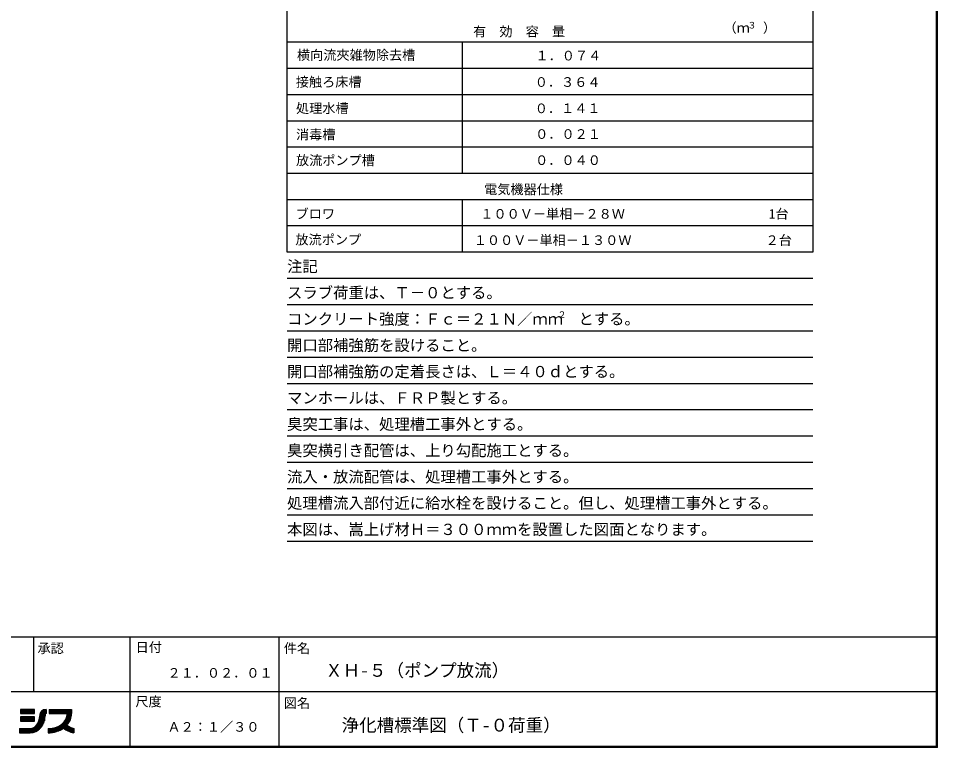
# Model space of a CAD drawing. Units: millimetres, scale not verified. Extents: x -8093 to 8093, y -5792 to 5792.
# Drawn here: x 1799 to 8093, y -5792 to -802 of the extents above; entities that cross this region are included whole.
import ezdxf
from ezdxf.enums import TextEntityAlignment as Align

# ---------------------------------------------------------------- set-up
doc = ezdxf.new("R2010")
doc.units = ezdxf.units.MM
doc.header["$LTSCALE"] = 30
doc.layers.add('0-0_Axis_waku', color=7, linetype='Continuous', lineweight=25)
doc.layers.add('0-1_00クル-フ-0躯体', color=3, linetype='Continuous', lineweight=25)
doc.styles.add('ＭＳ ゴシック', font='')
doc.styles.get('ＭＳ ゴシック').set_extended_font_data('MS Gothic')

msp = doc.modelspace()

# ---------------------------------------------------------------- linework, layer by layer
at = {"layer": '0-0_Axis_waku'}
for p, q in [((8092.2, -5791.2), (8092.2, 5791.2)), ((8092.8, -5791.8), (8092.8, 5791.8)), ((8093.4, -5792.4), (8093.4, 5792.4)), ((8085, -5784), (8085, 5784)), ((8085.6, -5784.6), (8085.6, 5784.6)), ((8086.2, -5785.2), (8086.2, 5785.2)), ((8086.8, -5785.8), (8086.8, 5785.8)), ((8087.4, -5786.4), (8087.4, 5786.4)), ((8088, -5787), (8088, 5787)), ((8088.6, -5787.6), (8088.6, 5787.6)), ((8089.2, -5788.2), (8089.2, 5788.2)), ((8089.8, -5788.8), (8089.8, 5788.8)), ((8090.4, -5789.4), (8090.4, 5789.4)), ((8091, -5790), (8091, 5790)), ((8091.6, -5790.6), (8091.6, 5790.6)), ((-8085, -5034), (8085, -5034)), ((1904.99, -5409), (1904.99, -5034)), ((2564.99, -5784), (2564.99, -5034)), ((3585, -5784), (3585, -5034)), ((-75.01, -5409), (8085, -5409)), ((1813.76, -5533.08), (1908.53, -5533.08)), ((1814.98, -5559.98), (1814.98, -5530.82)), ((1820.98, -5559.98), (1820.98, -5530.82)), ((1826.98, -5559.98), (1826.98, -5530.82)), ((1832.99, -5559.98), (1832.99, -5530.82)), ((1838.99, -5559.98), (1838.99, -5530.82)), ((1844.99, -5559.98), (1844.99, -5530.82)), ((1850.99, -5559.98), (1850.99, -5530.82)), ((1856.99, -5559.98), (1856.99, -5530.82)), ((1862.99, -5559.98), (1862.99, -5530.82)), ((1868.99, -5559.98), (1868.99, -5530.82)), ((1874.99, -5559.98), (1874.99, -5530.82)), ((1880.99, -5559.98), (1880.99, -5530.82)), ((1886.99, -5559.98), (1886.99, -5530.82)), ((1892.99, -5559.98), (1892.99, -5530.82)), ((1898.99, -5559.98), (1898.99, -5530.82)), ((1904.99, -5559.98), (1904.99, -5530.82)), ((1965, -5537.81), (1965, -5638.02)), ((1971, -5534.57), (1971, -5625.92)), ((1974.84, -5533.08), (1988.72, -5533.08)), ((1977, -5532.42), (1977, -5608.55)), ((1983, -5531.19), (1983, -5565.52)), ((1988.72, -5530.82), (1988.72, -5559.98)), ((2010.59, -5530.82), (2010.59, -5559.98)), ((2010.59, -5533.08), (2163.68, -5533.08)), ((2012.98, -5559.98), (2012.98, -5530.82)), ((2018.98, -5559.98), (2018.98, -5530.82)), ((2024.98, -5559.98), (2024.98, -5530.82)), ((2030.98, -5559.98), (2030.98, -5530.82)), ((2036.98, -5559.98), (2036.98, -5530.82)), ((2042.98, -5559.98), (2042.98, -5530.82)), ((2048.98, -5559.98), (2048.98, -5530.82)), ((2054.98, -5559.98), (2054.98, -5530.82)), ((2060.98, -5559.98), (2060.98, -5530.82)), ((2066.98, -5559.98), (2066.98, -5530.82)), ((2072.98, -5559.98), (2072.98, -5530.82)), ((2078.98, -5559.98), (2078.98, -5530.82)), ((2084.98, -5559.98), (2084.98, -5530.82)), ((2090.98, -5559.98), (2090.98, -5530.82)), ((2096.99, -5559.98), (2096.99, -5530.82)), ((2102.99, -5559.98), (2102.99, -5530.82)), ((2108.99, -5559.98), (2108.99, -5530.82)), ((2114.99, -5559.98), (2114.99, -5530.82)), ((2120.99, -5559.98), (2120.99, -5530.82)), ((2126.99, -5559.98), (2126.99, -5530.82)), ((2132.99, -5559.98), (2132.99, -5530.82)), ((2138.99, -5629.92), (2138.99, -5530.82)), ((2144.99, -5621.45), (2144.99, -5530.82)), ((2150.99, -5611.13), (2150.99, -5530.82)), ((2156.99, -5597.48), (2156.99, -5530.82)), ((1813.76, -5539.08), (1908.53, -5539.08)), ((1813.76, -5545.08), (1908.53, -5545.08)), ((1813.76, -5551.08), (1908.53, -5551.08)), ((1813.76, -5557.08), (1908.53, -5557.08)), ((1813.76, -5587.08), (1908.53, -5587.08)), ((1813.76, -5593.08), (1908.53, -5593.08)), ((1813.76, -5599.08), (1908.53, -5599.08)), ((1814.98, -5611.01), (1814.98, -5581.85)), ((1820.98, -5611.01), (1820.98, -5581.85)), ((1826.98, -5611.01), (1826.98, -5581.85)), ((1832.99, -5611.01), (1832.99, -5581.85)), ((1838.99, -5611.01), (1838.99, -5581.85)), ((1844.99, -5611.01), (1844.99, -5581.85)), ((1850.99, -5611.01), (1850.99, -5581.85)), ((1856.99, -5611.01), (1856.99, -5581.85)), ((1862.99, -5611.01), (1862.99, -5581.85)), ((1868.99, -5611.01), (1868.99, -5581.85)), ((1874.99, -5611.01), (1874.99, -5581.85)), ((1880.99, -5611.01), (1880.99, -5581.85)), ((1886.99, -5611.01), (1886.99, -5581.85)), ((1892.99, -5611.01), (1892.99, -5581.85)), ((1898.99, -5611.01), (1898.99, -5581.85)), ((1904.99, -5611.01), (1904.99, -5581.85)), ((1942.35, -5599.08), (1979.15, -5599.08)), ((1943.49, -5593.08), (1980.14, -5593.08)), ((1944.3, -5587.08), (1980.84, -5587.08)), ((1944.8, -5581.08), (1981.27, -5581.08)), ((1944.98, -5575.08), (1981.43, -5575.08)), ((1945.32, -5569.08), (1981.97, -5569.08)), ((1946.51, -5563.08), (1984.23, -5563.08)), ((1947, -5561.43), (1947, -5661.91)), ((1948.63, -5557.08), (1988.72, -5557.08)), ((1951.82, -5551.08), (1988.72, -5551.08)), ((1953, -5549.94), (1953, -5655.33)), ((1956.41, -5545.08), (1988.72, -5545.08)), ((1959, -5542.47), (1959, -5647.52)), ((1963.14, -5539.08), (1988.72, -5539.08)), ((2010.59, -5539.08), (2163.68, -5539.08)), ((2010.59, -5545.08), (2163.68, -5545.08)), ((2010.59, -5551.08), (2163.68, -5551.08)), ((2010.59, -5557.08), (2163.64, -5557.08)), ((2010.59, -5559.98), (2134.52, -5559.98)), ((2124.51, -5599.08), (2156.39, -5599.08)), ((2126.99, -5671.55), (2126.99, -5594.06)), ((2127.43, -5593.08), (2158.49, -5593.08)), ((2129.81, -5587.08), (2160.22, -5587.08)), ((2131.69, -5581.08), (2161.59, -5581.08)), ((2132.99, -5674.86), (2132.99, -5575.53)), ((2133.07, -5575.08), (2162.61, -5575.08)), ((2134, -5569.08), (2163.3, -5569.08)), ((2134.46, -5563.08), (2163.64, -5563.08)), ((1806.47, -5662.04), (1806.47, -5691.2)), ((1806.47, -5662.04), (1879.37, -5662.04)), ((1808.98, -5662.04), (1808.98, -5691.2)), ((1813.76, -5605.08), (1908.53, -5605.08)), ((1814.98, -5662.04), (1814.98, -5691.2)), ((1820.98, -5662.04), (1820.98, -5691.2)), ((1826.98, -5662.04), (1826.98, -5691.2)), ((1832.99, -5662.04), (1832.99, -5691.2)), ((1838.99, -5662.04), (1838.99, -5691.2)), ((1844.99, -5662.04), (1844.99, -5691.2)), ((1850.99, -5662.04), (1850.99, -5691.2)), ((1856.99, -5662.04), (1856.99, -5691.2)), ((1862.99, -5662.04), (1862.99, -5691.2)), ((1868.99, -5662.04), (1868.99, -5691.2)), ((1874.99, -5662.04), (1874.99, -5691.2)), ((1880.99, -5662.04), (1880.99, -5691.2)), ((1886.99, -5662.04), (1886.99, -5691.2)), ((1892.99, -5660.13), (1892.99, -5690.15)), ((1896.29, -5659.08), (1949.7, -5659.08)), ((1898.99, -5658.03), (1898.99, -5689.02)), ((1904.99, -5655.09), (1904.99, -5687.46)), ((1908.29, -5653.08), (1954.84, -5653.08)), ((1910.99, -5651.2), (1910.99, -5685.46)), ((1916.06, -5647.08), (1959.3, -5647.08)), ((1916.99, -5646.22), (1916.99, -5682.98)), ((1921.98, -5641.08), (1963.21, -5641.08)), ((1922.99, -5639.9), (1922.99, -5680)), ((1926.74, -5635.08), (1966.62, -5635.08)), ((1928.99, -5631.78), (1928.99, -5676.48)), ((1930.68, -5629.08), (1969.59, -5629.08)), ((1933.66, -5623.08), (1972.57, -5623.08)), ((1935, -5620.94), (1935, -5672.35)), ((1936.63, -5617.08), (1974.41, -5617.08)), ((1939.61, -5611.08), (1976.3, -5611.08)), ((1941, -5604.57), (1941, -5667.53)), ((1942.58, -5605.08), (1977.87, -5605.08)), ((2003.3, -5662.03), (2003.3, -5691.18)), ((2006.97, -5691.15), (2006.97, -5661.99)), ((2012.98, -5690.94), (2012.98, -5661.75)), ((2018.98, -5690.55), (2018.98, -5661.3)), ((2024.98, -5689.98), (2024.98, -5660.62)), ((2030.98, -5689.21), (2030.98, -5659.73)), ((2034.61, -5659.08), (2170.55, -5659.08)), ((2036.98, -5688.26), (2036.98, -5658.61)), ((2042.98, -5687.1), (2042.98, -5657.25)), ((2048.98, -5685.75), (2048.98, -5655.64)), ((2054.98, -5684.18), (2054.98, -5653.78)), ((2057.03, -5653.08), (2154.6, -5653.08)), ((2060.98, -5682.4), (2060.98, -5651.64)), ((2066.98, -5680.4), (2066.98, -5649.2)), ((2071.67, -5647.08), (2142.63, -5647.08)), ((2072.98, -5678.15), (2072.98, -5646.45)), ((2078.98, -5675.66), (2078.98, -5643.34)), ((2082.94, -5641.08), (2132.96, -5641.08)), ((2084.98, -5672.89), (2084.98, -5639.84)), ((2090.98, -5669.84), (2090.98, -5635.9)), ((2092.14, -5635.08), (2134.81, -5635.08)), ((2096.99, -5666.47), (2096.99, -5631.43)), ((2099.86, -5629.08), (2139.64, -5629.08)), ((2102.99, -5662.76), (2102.99, -5626.34)), ((2106.43, -5623.08), (2143.92, -5623.08)), ((2108.99, -5659.44), (2108.99, -5620.46)), ((2112.06, -5617.08), (2147.7, -5617.08)), ((2114.99, -5663.89), (2114.99, -5613.55)), ((2116.88, -5611.08), (2151.02, -5611.08)), ((2120.99, -5667.91), (2120.99, -5605.11)), ((2121.01, -5605.08), (2153.91, -5605.08)), ((2138.99, -5677.86), (2138.99, -5644.96)), ((2150.99, -5683.08), (2150.99, -5651.42)), ((2156.99, -5683.08), (2156.99, -5654.11)), ((2162.99, -5683.08), (2162.99, -5656.49)), ((2168.99, -5683.08), (2168.99, -5658.58)), ((2174.99, -5683.08), (2174.99, -5660.4)), ((2178.26, -5661.28), (2178.26, -5691.2)), ((1806.47, -5665.08), (1943.73, -5665.08)), ((1806.47, -5671.08), (1936.67, -5671.08)), ((1806.47, -5677.08), (1928.04, -5677.08)), ((1806.47, -5683.08), (1916.78, -5683.08)), ((1806.47, -5689.08), (1898.73, -5689.08)), ((1806.47, -5691.2), (1879.37, -5691.2)), ((2003.3, -5665.08), (2099.31, -5665.08)), ((2003.3, -5671.08), (2088.62, -5671.08)), ((2003.3, -5677.08), (2075.64, -5677.08)), ((2003.3, -5683.08), (2058.79, -5683.08)), ((2003.3, -5689.08), (2031.91, -5689.08)), ((2116.71, -5665.08), (2178.26, -5665.08)), ((2126.17, -5671.08), (2178.26, -5671.08)), ((2137.37, -5677.08), (2178.26, -5677.08)), ((2151.14, -5683.08), (2178.26, -5683.08)), ((2169.55, -5689.08), (2178.26, -5689.08)), ((8091.6, -5790.6), (-8091.6, -5790.6)), ((8091, -5790), (-8091, -5790)), ((8090.4, -5789.4), (-8090.4, -5789.4)), ((8089.8, -5788.8), (-8089.8, -5788.8)), ((8089.2, -5788.2), (-8089.2, -5788.2)), ((8088.6, -5787.6), (-8088.6, -5787.6)), ((8088, -5787), (-8088, -5787)), ((8087.4, -5786.4), (-8087.4, -5786.4)), ((8086.8, -5785.8), (-8086.8, -5785.8)), ((8086.2, -5785.2), (-8086.2, -5785.2)), ((8085.6, -5784.6), (-8085.6, -5784.6)), ((-8085, -5784), (8085, -5784)), ((8093.4, -5792.4), (-8093.4, -5792.4)), ((8092.8, -5791.8), (-8092.8, -5791.8)), ((8092.2, -5791.2), (-8092.2, -5791.2))]:
    msp.add_line(p, q, dxfattribs=at)
for points in [[(1813.76, -5530.82), (1813.76, -5559.98), (1908.53, -5559.98), (1908.53, -5530.82)], [(1813.76, -5581.85), (1813.76, -5611.01), (1908.53, -5611.01), (1908.53, -5581.85)]]:
    msp.add_lwpolyline(points, close=True, dxfattribs=at)
msp.add_lwpolyline([(2010.59, -5530.82), (2163.68, -5530.82), (2163.68, -5559.98)], dxfattribs=at)
msp.add_arc((1988.72, -5574.56), 43.74, 90, 180, dxfattribs=at)
for centre, major_axis, ratio, start_param, end_param in [((1879.37, -5574.56), (0, 87.48), 0.75, 3.1415927, 4.712389), ((1879.37, -5574.56), (0, 116.64), 0.875, 3.1415927, 4.712389), ((1988.72, -5574.56), (0, 14.58), 0.5, 6.2831853, 7.8539816), ((2003.3, -5559.98), (131.22, 0), 0.7777, 4.712389, 6.2831853), ((2003.3, -5559.98), (160.38, 0), 0.8181, 5.6313905, 6.2831853), ((2003.3, -5559.98), (160.38, 0), 0.8181, 4.712389, 5.4275455), ((2219.57, -5564.42), (-160.38, 0), 0.8181, 0.8054432, 1.3102396), ((2219.57, -5564.42), (-131.22, 0), 0.7777, 0.827744, 1.2504796)]:
    msp.add_ellipse(centre, major_axis=major_axis, ratio=ratio, start_param=start_param, end_param=end_param, dxfattribs=at)
at = {"layer": '0-1_00クル-フ-0躯体'}
for p, q in [((7238.95, 1558.24), (7238.95, -2401.76)), ((3638.94, -961.76), (7238.94, -961.76)), ((4838.94, -961.76), (4838.94, -1861.76)), ((3638.94, -1141.76), (7238.94, -1141.76)), ((3638.94, -1321.76), (7238.94, -1321.76)), ((3638.94, -1501.76), (7238.94, -1501.76)), ((3638.94, -1681.76), (7238.94, -1681.76)), ((3638.93, -1861.76), (7238.93, -1861.76)), ((3638.95, -2041.76), (7238.95, -2041.76)), ((4838.95, -2041.76), (4838.95, -2401.76)), ((7238.95, -2221.76), (3638.95, -2221.76)), ((7238.95, -2581.76), (3638.95, -2581.76)), ((7238.95, -2761.77), (3638.95, -2761.77)), ((7238.95, -2941.77), (3638.95, -2941.77)), ((7238.95, -3121.77), (3638.95, -3121.77)), ((7238.95, -3301.77), (3638.95, -3301.77)), ((7238.95, -3481.77), (3638.95, -3481.77)), ((7238.95, -3661.77), (3638.95, -3661.77)), ((7238.95, -3841.77), (3638.95, -3841.77)), ((7238.95, -4021.77), (3638.95, -4021.77)), ((7238.95, -4201.77), (3638.95, -4201.77)), ((7238.95, -4381.78), (3638.95, -4381.78))]:
    msp.add_line(p, q, dxfattribs=at)
msp.add_lwpolyline([(7238.95, -2401.76), (3638.95, -2401.76), (3638.95, 1558.24)], dxfattribs=at)

# ---------------------------------------------------------------- texts
at = {"layer": '0-0_Axis_waku', "style": 'ＭＳ ゴシック'}
for s, height, p in [('承認', 65.98, (1930.21, -5165.38)), ('日付', 65.98, (2601.79, -5157.94)), ('件名', 65.98, (3616.47, -5165.38)), ('ＸＨ-５（ポンプ放流）', 87.98, (3900, -5334)), ('２１．０２．０１', 65.98, (2819.99, -5334)), ('尺度', 65.98, (2600.31, -5529.85)), ('図名', 65.98, (3616.47, -5540.38)), ('浄化槽標準図（Ｔ-０荷重）', 87.98, (4012.33, -5709)), ('Ａ２：１／３０', 65.98, (2819.99, -5703.49))]:
    msp.add_text(s, height=height, dxfattribs=at).set_placement(p, align=Align.BOTTOM_LEFT)
at = {"layer": '0-1_00クル-フ-0躯体', "color": 4, "style": 'ＭＳ ゴシック'}
for s, height, p in [('有\u3000効\u3000容\u3000量', 65.98, (4912.74, -944.36)), ('（ｍ\u3000）', 65.98, (6627.38, -918.59)), ('３', 43.99, (6791.54, -884.16)), ('横向流夾雑物除去槽', 65.98, (3706.86, -1105.06)), ('１．０７４', 65.98, (5339.88, -1109.36)), ('接触ろ床槽', 65.98, (3698.94, -1289.37)), ('０．３６４', 65.98, (5335.02, -1290.09)), ('処理水槽', 65.98, (3700.14, -1469.37)), ('０．１４１', 65.98, (5335.02, -1470.09)), ('消毒槽', 65.98, (3700.14, -1649.37)), ('０．０２１', 65.98, (5337.78, -1646.03)), ('放流ポンプ槽', 65.98, (3700.1, -1825.92)), ('\u3000０．０４０', 65.98, (5247.5, -1824.86)), ('電気機器仕様', 65.98, (4988.35, -2024.36)), ('ブロワ', 65.98, (3697.15, -2192.36)), ('１００Ｖ－単相－２８Ｗ', 65.98, (4962.25, -2192.36)), ('1台', 65.98, (6938.05, -2192.36)), ('放流ポンプ', 65.98, (3696.33, -2368.56)), ('１００Ｖ－単相－１３０Ｗ', 65.98, (4917.25, -2372.36)), ('２台', 65.98, (6915.55, -2372.36)), ('注記', 76.98, (3638.95, -2560.57)), ('スラブ荷重は、Ｔ－０とする。', 76.98, (3638.95, -2740.57)), ('コンクリート強度：Ｆｃ＝２１Ｎ／ｍｍ\u3000とする。', 76.98, (3638.95, -2920.57)), ('２', 43.99, (5491.11, -2864.82)), ('開口部補強筋を設けること。', 76.98, (3638.95, -3100.57)), ('開口部補強筋の定着長さは、Ｌ＝４０ｄとする。', 76.98, (3638.95, -3280.57)), ('マンホールは、ＦＲＰ製とする。', 76.98, (3638.95, -3460.58)), ('臭突工事は、処理槽工事外とする。', 76.98, (3638.95, -3640.58)), ('臭突横引き配管は、上り勾配施工とする。', 76.98, (3638.95, -3820.58)), ('流入・放流配管は、処理槽工事外とする。', 76.98, (3638.95, -4000.58)), ('処理槽流入部付近に給水栓を設けること。但し、処理槽工事外とする。', 76.98, (3638.95, -4180.58)), ('本図は、嵩上げ材Ｈ＝３００ｍｍを設置した図面となります。', 76.98, (3638.95, -4360.58))]:
    msp.add_text(s, height=height, dxfattribs=at).set_placement(p, align=Align.BOTTOM_LEFT)

doc.saveas('drawing.dxf')
